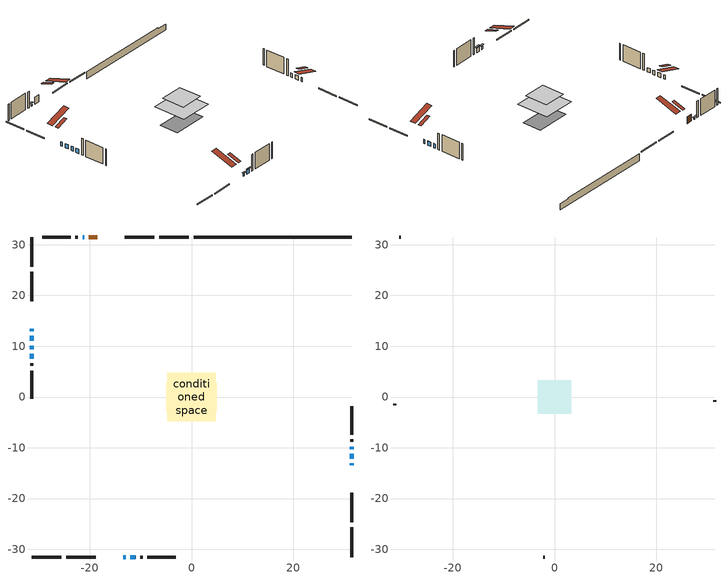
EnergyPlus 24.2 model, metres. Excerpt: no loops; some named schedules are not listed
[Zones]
conditioned space
 floor adiabatic (AdiabaticFloorConstruction): -4.77,-4.77 -4.77,4.77 4.77,4.77 4.77,-4.77 z3.2
 floor foundation (Slab1 construction): -4.97,-2.81 -4.97,2.81 4.97,2.81 4.97,-2.81 z-1.37
 wall outside (RimJoist1 construction): -0.5,31.52 -6.38,31.52 / -31.52,-31.52 -25.64,-31.52 / -31.52,31.52 -31.52,25.64 / 31.52,-31.52 31.52,-25.64 z0.76:1.06
 wall outside (RimJoist2 construction): -7.31,31.52 -13.14,31.52 / -24.71,-31.52 -18.88,-31.52 / -31.52,24.71 -31.52,18.88 / 31.52,-24.71 31.52,-18.88 z0.76:1.06
 wall outside (AdiabaticWallConstruction 1): -18.56,31.52 -20.24,31.52 z0.76:2.79
 wall outside (AdiabaticWallConstruction): 31.52,-13.46 31.52,-13.08 / -31.52,13.46 -31.52,12.95 / -31.52,12.02 -31.52,11.04 / -31.52,10.11 -31.52,9.42 / 31.52,-12.15 31.52,-11.2 / -31.52,8.5 -31.52,7.54 / 31.52,-10.27 31.52,-9.76 z0.76:1.98; -21.16,31.52 -21.47,31.52 z0.76:1.27; -13.46,-31.52 -12.95,-31.52 z0.76:1.62; -12.03,-31.52 -11.03,-31.52 z0.76:2.06
 wall outside (Wall1 construction): -22.4,31.52 -22.9,31.52 / -10.1,-31.52 -9.6,-31.52 / -31.52,6.61 -31.52,6.11 / 31.52,-8.83 31.52,-8.33 z0.76:5.64
 wall outside (Wall2 construction): -23.83,31.52 -29.4,31.52 / -8.67,-31.52 -3.11,-31.52 / -31.52,5.18 -31.52,-0.38 / 31.52,-7.4 31.52,-1.84 z0.76:5.64
 wall foundation (FoundationWall1 construction): 0.43,31.52,-1.37 0.43,31.52,0.76 28.41,31.52,0.76 28.41,31.52,0.36 31.52,31.52,0.36 31.52,31.52,-1.37
 window (WindowConstruction): 31.52,-13.46 31.52,-13.08 z0.76:1.98
 window (WindowConstruction 9): -31.52,13.46 -31.52,12.95 z0.76:1.98
 window (WindowConstruction 1): -21.17,31.52 -21.47,31.52 z0.76:1.27
 window (WindowConstruction 2): -13.46,-31.52 -12.95,-31.52 z0.76:1.62
 window (WindowConstruction 3): -31.52,12.02 -31.52,11.04 z0.76:1.98
 window (WindowConstruction 4): -31.52,10.11 -31.52,9.43 z0.76:1.98
 window (WindowConstruction 5): -12.02,-31.52 -11.03,-31.52 z0.76:2.06
 window (WindowConstruction 6): 31.52,-12.15 31.52,-11.2 z0.76:1.98
 window (WindowConstruction 7): -31.52,8.5 -31.52,7.54 z0.76:1.98
 window (WindowConstruction 8): 31.52,-10.27 31.52,-9.76 z0.76:1.98
 door (Door): -18.56,31.52 -20.24,31.52 z0.76:2.79
 ceiling adiabatic (AdiabaticFloorConstruction): 4.77,-4.77 4.77,4.77 -4.77,4.77 -4.77,-4.77 z3.2
 roof outside (Roof2 construction): -17.63,31.52,5.64 -17.63,28.06,6.79 -16.72,28.06,6.79 -16.72,31.52,5.64; -14.39,-31.52,5.64 -14.39,-28.06,6.79 -15.3,-28.06,6.79 -15.3,-31.52,5.64; -31.52,14.39,5.64 -28.06,14.39,6.79 -28.06,15.3,6.79 -31.52,15.3,5.64; 31.52,-14.39,5.64 28.06,-14.39,6.79 28.06,-15.3,6.79 31.52,-15.3,5.64
attic - vented
 floor to conditioned space (Floor1 construction Reversed): -3.35,-3.35 -3.35,3.35 3.35,3.35 3.35,-3.35 z5.64
 wall outside (Wall4 construction): -30.32,31.52 -30.59,31.52 / -2.18,-31.52 -1.91,-31.52 / -31.52,-1.31 -31.52,-1.58 / 31.52,-0.91 31.52,-0.64 z0.76:5.64
 roof outside (Roof1 construction): -15.79,31.52,5.64 -15.79,25.01,7.81 -14.07,25.01,7.81 -14.07,31.52,5.64; -16.23,-31.52,5.64 -16.23,-25.01,7.81 -17.95,-25.01,7.81 -17.95,-31.52,5.64; -31.52,16.23,5.64 -25.01,16.23,7.81 -25.01,17.95,7.81 -31.52,17.95,5.64; 31.52,-16.23,5.64 25.01,-16.23,7.81 25.01,-17.95,7.81 31.52,-17.95,5.64
shading: -21.85,31.52 -20.79,31.52 -20.79,31.93 -21.85,31.93 z1.65; -12.65,-31.52 -13.76,-31.52 -13.76,-31.93 -12.65,-31.93 z1.92; -10.74,-31.52 -12.32,-31.52 -12.32,-31.93 -10.74,-31.93 z2.35
[Building]
Building 1: Terrain=Suburbs
[Site:Location]
Toronto City Centre_ON: Latitude {deg}=43.63; Longitude {deg}=-79.39; Time Zone {hr}=-5; Elevation {m}=77; Keep Site Location Information=Yes
[Site:GroundTemperature:Shallow]
5.01852, 3.26908, 3.12898, 3.95918, 7.29196, 10.6092, 13.4851, 15.3069, 15.4617, 13.9799, 11.1774, 7.9619
[Site:WaterMainsTemperature]
Calculation Method=Schedule; Temperature Schedule=mains temperature schedule
[Material] Roughness=Rough; Thermal Absorptance=0.9
Name | Thickness {m} | Conductivity {W/m-K} | Density {kg/m3} | Specific Heat {J/kg-K} | Solar Absorptance | Visible Absorptance
asphalt or fiberglass shingles | 0.00635 | 0.162714 | 1121.4 | 1465.45 | 0.4 | 0.4
ceiling loosefill ins | 0.0846667 | 0.0480833 | 16.02 | 1046.75 | 0.7 | 0.7
ceiling stud and cavity | 0.1397 | 0.105783 | 65.682 | 1177.47 | 0.7 | 0.7
concrete 4.0 in. | 0.1016 | 1.803125 | 2242.8 | 837.4 | 0.7 | 0.7
concrete 8.0 in. | 0.2032 | 1.803125 | 2242.8 | 837.4 | 0.7 | 0.7
door material | 0.04445 | 0.20624 | 512.64 | 1214.23 | 0.7 | 0.7
floor covering | 0.0127 | 0.0433444 | 54.468 | 1339.84 | 0.6 | 0.6
floor rigid ins; wall rigid ins 1 | 0.512978 | 0.029427 | 32.04 | 1214.23 | 0.7 | 0.7
floor stud and cavity | 0.1397 | 1.75129 | 37.0049 | 1207.88 | 0.7 | 0.7
furniture material conditioned space 1 | 0.1524 | 0.115458 | 640.8 | 1214.23 | 0.6 | 0.6
gypsum board | 0.0127 | 0.160291 | 801 | 837.4 | 0.6 | 0.6
osb sheathing 0.5 in. | 0.0127 | 0.115458 | 512.64 | 1214.23 | 0.7 | 0.7
osb sheathing 0.75 in. | 0.01905 | 0.115458 | 512.64 | 1214.23 | 0.7 | 0.7
rim joist stud and cavity | 0.0508 | 0.177588 | 50.32683 | 1063.81 | 0.6 | 0.6
rim joist stud and cavity 1 | 0.0508 | 0.126838 | 50.32683 | 1063.81 | 0.6 | 0.6
roof stud and cavity | 0.2032 | 0.122274 | 78.34581 | 1123.46 | 0.7 | 0.7
wall rigid ins | 0.051816 | 0.029427 | 32.04 | 1214.23 | 0.7 | 0.7
wall stud and cavity | 0.1397 | 0.255113 | 139.0536 | 1170.24 | 0.7 | 0.7
wall stud and cavity 1 | 0.1397 | 0.702165 | 139.0536 | 1170.24 | 0.7 | 0.7
wall stud and cavity 2 | 0.0889 | 6.9971 | 50.32683 | 1063.81 | 0.6 | 0.6
wall stud and cavity 3 | 0.0889 | 0.380278 | 52.3479 | 1209.89 | 0.7 | 0.7
wall stud and cavity 4 | 0.0889 | 0.391764 | 83.0341 | 1211.67 | 0.7 | 0.7
wood siding | 0.0254 | 0.102417 | 544.68 | 1172.36 | 0.4 | 0.4
wood siding 1 | 0.00254 | 0.102417 | 544.68 | 1172.36 | 0.4 | 0.4
wood siding 2; wood siding 3; wood siding 4 | 0.0254 | 0.102417 | 544.68 | 1172.36 | 0.7 | 0.7
[WindowMaterial:SimpleGlazingSystem]
Name | U-Factor {W/m2-K} | Solar Heat Gain Coefficient
WindowMaterial | 2.58292 | 0.56
WindowMaterial 1 | 2.779381 | 0.45
WindowMaterial 2 | 2.60393 | 0.55
WindowMaterial 3 | 2.46312 | 0.61
WindowMaterial 4 | 2.50286 | 0.59
WindowMaterial 5 | 2.4563 | 0.62
WindowMaterial 6 | 2.46766 | 0.61
WindowMaterial 7 | 2.98322 | 0.61
[Construction]
AdiabaticFloorConstruction: floor stud and cavity, floor rigid ins, osb sheathing 0.75 in., floor covering
AdiabaticWallConstruction: wood siding 3, wall rigid ins 1, wall stud and cavity 3, gypsum board
AdiabaticWallConstruction 1: wood siding 4, wall rigid ins 1, wall stud and cavity 3, gypsum board
Door: door material
Floor1 construction Reversed: gypsum board, ceiling stud and cavity, ceiling loosefill ins
FoundationWall1 construction: concrete 8.0 in.
furniture construction conditioned space 1: furniture material conditioned space 1
PartitionWallConstruction: gypsum board, wall stud and cavity 4, gypsum board
RimJoist1 construction: wood siding 2, rim joist stud and cavity
RimJoist2 construction: wood siding 2, rim joist stud and cavity 1
Roof1 construction: asphalt or fiberglass shingles
Roof2 construction: asphalt or fiberglass shingles, osb sheathing 0.75 in., roof stud and cavity, gypsum board
Slab1 construction: concrete 4.0 in.
Wall1 construction: wood siding, wall rigid ins, osb sheathing 0.5 in., wall stud and cavity, gypsum board
Wall2 construction: wood siding, osb sheathing 0.5 in., wall stud and cavity 1, gypsum board
Wall4 construction: wood siding 1, wall stud and cavity 2
WindowConstruction: WindowMaterial
WindowConstruction 1: WindowMaterial 1
WindowConstruction 2: WindowMaterial 2
WindowConstruction 3: WindowMaterial 3
WindowConstruction 4: WindowMaterial 4
WindowConstruction 5: WindowMaterial 5
WindowConstruction 6; WindowConstruction 7: WindowMaterial 6
WindowConstruction 8; WindowConstruction 9: WindowMaterial 7
[Zone] Multiplier=1; Part of Total Floor Area=Yes
Name | Volume {m3}
attic - vented | 15.7828
conditioned space | 357.9
[Space]
Name | Zone | Volume {m3}
attic - vented 1 | attic - vented | 15.7828
conditioned space 1 | conditioned space | 357.9
[ZoneInfiltration:EffectiveLeakageArea]
infil attic - vented 1: Zone or Space=attic - vented 1; Schedule=Always On Discrete; Effective Air Leakage Area {cm2}=1884.63; Stack Coefficient=0.00049017; Wind Coefficient=1.49587e-05
[ZoneMixing]
whole house fan mix: Zone or Space=attic - vented; Schedule=Always On Continuous; Design Flow Rate Calculation Method=Flow/Zone; Design Flow Rate {m3/s}=0; Source Zone or Space=conditioned space
[SurfaceProperty:ExposedFoundationPerimeter]
Slab1: Exposed Perimeter Calculation Method=TotalExposedPerimeter; Total Exposed Perimeter {m}=31.091
[InternalMass] Zone or ZoneList=conditioned space; Space or SpaceList=conditioned space 1
Name | Construction | Surface Area {m2}
furniture mass conditioned space 1 | furniture construction conditioned space 1 | 58.6962
partition wall mass | PartitionWallConstruction | 146.74
[Lights]
interior lighting: Zone or ZoneList or Space or SpaceList=conditioned space 1; Schedule=interior lighting schedule; Design Level Calculation Method=LightingLevel; Lighting Level {W}=343.2; Return Air Fraction=0; Fraction Radiant=0.6; Fraction Visible=0.2; Fraction Replaceable=1
[People]
occupants: Zone or ZoneList or Space or SpaceList=conditioned space 1; Number of People Schedule=occupants schedule; Number of People Calculation Method=People; Number of People=3; Fraction Radiant=0.314171; Sensible Heat Fraction=0.56303; Activity Level Schedule=occupants activity schedule; Carbon Dioxide Generation Rate {m3/s-W}=0; Enable ASHRAE 55 Comfort Warnings=No; Mean Radiant Temperature Calculation Type=EnclosureAveraged
[ElectricEquipment] Zone or ZoneList or Space or SpaceList=conditioned space 1; Design Level Calculation Method=EquipmentLevel
Name | Schedule | Design Level {W} | Fraction Latent | Fraction Radiant | Fraction Lost
clothes dryer | clothes dryer schedule | 140.772 | 0.015 | 0.081 | 0.85
clothes washer | clothes washer schedule | 32.1985 | 0.03 | 0.162 | 0.7
cooking range | cooking range schedule | 215.147 | 0.08 | 0.432 | 0.2
dishwasher | dishwasher schedule | 66.8632 | 0.3 | 0.18 | 0.4
fridge | fridge schedule | 72.9452 | 0 | 0.6 | 0
mech vent bath fan 0 | mech vent bath fan 0 schedule | 50.2 | 0 | 0 | 1
mech vent house fan | mech vent house fan schedule | 0 | 0 | 0 | 1
mech vent house fan cfis | mech vent house fan cfis schedule | 0 | 0 | 0 | 0
mech vent range fan 0 | mech vent range fan 0 schedule | 57 | 0 | 0 | 1
misc plug loads | misc plug loads schedule | 494.7 | 0.045 | 0.513 | 0.1
whole house fan | Always On Discrete | 0 | 0 | 0 | 1
[OtherEquipment] Zone or ZoneList or Space or SpaceList=conditioned space 1; Design Level Calculation Method=EquipmentLevel
Name | Fuel Type | Schedule | Design Level {W} | Fraction Latent | Fraction Radiant | Fraction Lost
clothes dryer 1 | Electricity | clothes dryer schedule | 0 | 0.015 | 0.081 | 0.85
cooking range 1 | Electricity | cooking range schedule | 0 | 0.08 | 0.432 | 0.2
general water use latent | None | general water use schedule | 62.594 | 1 | 0 | 0
general water use sensible | None | general water use schedule | -61.6891 | 0 | 0.6 | 0
mech vent house fan latent load | None | Always On Discrete | 0 | 1 | 0 | 0
mech vent house fan sensible load | None | Always On Discrete | 0 | 0 | 0 | 0
water heater energy adjustment1 | NaturalGas | Always On Discrete | 0.01 | 0 | 0 | 1
[ZoneInfiltration:DesignFlowRate] Zone or ZoneList or Space or SpaceList=conditioned space 1; Schedule=Always On Discrete; Design Flow Rate Calculation Method=Flow/Zone; Design Flow Rate {m3/s}=0
infil flow; natural vent flow; whole house fan flow
[AvailabilityManager:Scheduled]
central ac airloop Availability Manager: Schedule=Always On Discrete
[Foundation:Kiva]
Foundation Kiva 1: Initial Indoor Air Temperature {C}=18; Wall Height Above Grade {m}=0.759988; Wall Depth Below Slab {m}=0.2032
[Foundation:Kiva:Settings]
Soil Conductivity {W/m-K}=0.849921; Soil Density {kg/m3}=1842.3; Soil Specific Heat {J/kg-K}=418.7; Ground Solar Absorptivity=0.9; Ground Thermal Absorptivity=0.9; Ground Surface Roughness {m}=0.03; Far-Field Width {m}=40; Deep-Ground Boundary Condition=ZeroFlux; Deep-Ground Depth {m}=40; Minimum Cell Dimension {m}=0.2; Maximum Cell Growth Coefficient=3; Simulation Timestep=Timestep
[Exterior:Lights]
exterior lighting: Schedule=exterior lighting schedule; Design Level {W}=75.6
[EnergyManagementSystem:GlobalVariable]
central_ac_airloop_Fan_RTF
infil_program_Qfan
infil_program_Qinf
natural_vent_program_Qnv
natural_vent_program_Qwhf
[EnergyManagementSystem:Sensor]
Name | Output:Variable or Output:Meter Index Key | Output:Variable or Output:Meter
airflow_gain | infil flow | Infiltration Sensible Heat Gain Energy
airflow_gain_1 | natural vent flow | Infiltration Sensible Heat Gain Energy
airflow_gain_2 | whole house fan flow | Infiltration Sensible Heat Gain Energy
airflow_loss | infil flow | Infiltration Sensible Heat Loss Energy
airflow_loss_1 | natural vent flow | Infiltration Sensible Heat Loss Energy
airflow_loss_2 | whole house fan flow | Infiltration Sensible Heat Loss Energy
clg_load_cond |  | Cooling:EnergyTransfer:Zone:CONDITIONED SPACE
clg_sp_s; clg_sp_s_1 | cooling setpoint | Schedule Value
clothes_dryer_exhaust_0_sch_s | clothes dryer exhaust 0 schedule | Schedule Value
cool_season | cooling season schedule | Schedule Value
htg_load_cond |  | Heating:EnergyTransfer:Zone:CONDITIONED SPACE
htg_sp_s; htg_sp_s_1 | heating setpoint | Schedule Value
ig_ee_conv | clothes dryer | Electric Equipment Convective Heating Energy
ig_ee_conv_2 | cooking range | Electric Equipment Convective Heating Energy
ig_ee_conv_4 | fridge | Electric Equipment Convective Heating Energy
ig_ee_conv_5 | misc plug loads | Electric Equipment Convective Heating Energy
ig_ee_conv_6 | whole house fan | Electric Equipment Convective Heating Energy
ig_ee_rad | clothes dryer | Electric Equipment Radiant Heating Energy
ig_ee_rad_2 | cooking range | Electric Equipment Radiant Heating Energy
ig_ee_rad_4 | fridge | Electric Equipment Radiant Heating Energy
ig_ee_rad_5 | misc plug loads | Electric Equipment Radiant Heating Energy
ig_ee_rad_6 | whole house fan | Electric Equipment Radiant Heating Energy
ig_lgt_conv | interior lighting | Lights Convective Heating Energy
ig_lgt_rad | interior lighting | Lights Radiant Heating Energy
ig_lgt_vis | interior lighting | Lights Visible Radiation Heating Energy
ig_oe_conv | clothes dryer 1 | Other Equipment Convective Heating Energy
ig_oe_conv_1 | cooking range 1 | Other Equipment Convective Heating Energy
ig_oe_conv_2 | general water use latent | Other Equipment Convective Heating Energy
ig_oe_conv_3 | general water use sensible | Other Equipment Convective Heating Energy
ig_oe_conv_4 | water heater energy adjustment1 | Other Equipment Convective Heating Energy
ig_oe_rad | clothes dryer 1 | Other Equipment Radiant Heating Energy
ig_oe_rad_1 | cooking range 1 | Other Equipment Radiant Heating Energy
ig_oe_rad_2 | general water use latent | Other Equipment Radiant Heating Energy
ig_oe_rad_3 | general water use sensible | Other Equipment Radiant Heating Energy
ig_oe_rad_4 | water heater energy adjustment1 | Other Equipment Radiant Heating Energy
ig_ppl_conv | occupants | People Convective Heating Energy
ig_ppl_rad | occupants | People Radiant Heating Energy
im_conv | furniture mass conditioned space 1 | Surface Inside Face Convection Heat Gain Energy
im_conv_1 | partition wall mass | Surface Inside Face Convection Heat Gain Energy
im_ig | furniture mass conditioned space 1 | Surface Inside Face Internal Gains Radiation Heat Gain Energy
im_ig_1 | partition wall mass | Surface Inside Face Internal Gains Radiation Heat Gain Energy
im_lgt | furniture mass conditioned space 1 | Surface Inside Face Lights Radiation Heat Gain Energy
im_lgt_1 | partition wall mass | Surface Inside Face Lights Radiation Heat Gain Energy
im_sol | furniture mass conditioned space 1 | Surface Inside Face Solar Radiation Heat Gain Energy
im_sol_1 | partition wall mass | Surface Inside Face Solar Radiation Heat Gain Energy
im_surf | furniture mass conditioned space 1 | Surface Inside Face Net Surface Thermal Radiation Heat Gain Energy
im_surf_1 | partition wall mass | Surface Inside Face Net Surface Thermal Radiation Heat Gain Energy
mech_vent_bath_fan_0_sch_s | mech vent bath fan 0 schedule | Schedule Value
mech_vent_range_fan_0_sch_s | mech vent range fan 0 schedule | Schedule Value
mv_conv | mech vent bath fan 0 | Electric Equipment Convective Heating Energy
mv_conv_1 | mech vent house fan | Electric Equipment Convective Heating Energy
mv_conv_2 | mech vent house fan cfis | Electric Equipment Convective Heating Energy
mv_conv_3 | mech vent range fan 0 | Electric Equipment Convective Heating Energy
mv_conv_4 | mech vent house fan latent load | Other Equipment Convective Heating Energy
mv_conv_5 | mech vent house fan sensible load | Other Equipment Convective Heating Energy
mv_rad | mech vent bath fan 0 | Electric Equipment Radiant Heating Energy
mv_rad_1 | mech vent house fan | Electric Equipment Radiant Heating Energy
mv_rad_2 | mech vent house fan cfis | Electric Equipment Radiant Heating Energy
mv_rad_3 | mech vent range fan 0 | Electric Equipment Radiant Heating Energy
mv_rad_4 | mech vent house fan latent load | Other Equipment Radiant Heating Energy
mv_rad_5 | mech vent house fan sensible load | Other Equipment Radiant Heating Energy
natural_vent_s | natural vent schedule | Schedule Value
out_pb_s |  | Site Outdoor Air Barometric Pressure
out_wt_s |  | Site Outdoor Air Humidity Ratio
site_vw_s |  | Site Wind Speed
ss_back_out | Window1 | Surface Window Shortwave from Zone Back Out Window Heat Transfer Rate
ss_back_out_1 | Window10 | Surface Window Shortwave from Zone Back Out Window Heat Transfer Rate
ss_back_out_2 | Window2 | Surface Window Shortwave from Zone Back Out Window Heat Transfer Rate
ss_back_out_3 | Window3 | Surface Window Shortwave from Zone Back Out Window Heat Transfer Rate
ss_back_out_4 | Window4 | Surface Window Shortwave from Zone Back Out Window Heat Transfer Rate
ss_back_out_5 | Window5 | Surface Window Shortwave from Zone Back Out Window Heat Transfer Rate
ss_back_out_6 | Window6 | Surface Window Shortwave from Zone Back Out Window Heat Transfer Rate
ss_back_out_7 | Window7 | Surface Window Shortwave from Zone Back Out Window Heat Transfer Rate
ss_back_out_8 | Window8 | Surface Window Shortwave from Zone Back Out Window Heat Transfer Rate
ss_back_out_9 | Window9 | Surface Window Shortwave from Zone Back Out Window Heat Transfer Rate
ss_conv | Door1 | Surface Inside Face Convection Heat Gain Energy
ss_conv_1 | Window1 | Surface Inside Face Convection Heat Gain Energy
ss_conv_10 | Window9 | Surface Inside Face Convection Heat Gain Energy
ss_conv_2 | Window10 | Surface Inside Face Convection Heat Gain Energy
ss_conv_3 | Window2 | Surface Inside Face Convection Heat Gain Energy
ss_conv_4 | Window3 | Surface Inside Face Convection Heat Gain Energy
ss_conv_5 | Window4 | Surface Inside Face Convection Heat Gain Energy
ss_conv_6 | Window5 | Surface Inside Face Convection Heat Gain Energy
ss_conv_7 | Window6 | Surface Inside Face Convection Heat Gain Energy
ss_conv_8 | Window7 | Surface Inside Face Convection Heat Gain Energy
ss_conv_9 | Window8 | Surface Inside Face Convection Heat Gain Energy
ss_ig | Door1 | Surface Inside Face Internal Gains Radiation Heat Gain Energy
ss_ig_1 | Window1 | Surface Inside Face Internal Gains Radiation Heat Gain Energy
ss_ig_10 | Window9 | Surface Inside Face Internal Gains Radiation Heat Gain Energy
ss_ig_2 | Window10 | Surface Inside Face Internal Gains Radiation Heat Gain Energy
ss_ig_3 | Window2 | Surface Inside Face Internal Gains Radiation Heat Gain Energy
ss_ig_4 | Window3 | Surface Inside Face Internal Gains Radiation Heat Gain Energy
ss_ig_5 | Window4 | Surface Inside Face Internal Gains Radiation Heat Gain Energy
ss_ig_6 | Window5 | Surface Inside Face Internal Gains Radiation Heat Gain Energy
ss_ig_7 | Window6 | Surface Inside Face Internal Gains Radiation Heat Gain Energy
ss_ig_8 | Window7 | Surface Inside Face Internal Gains Radiation Heat Gain Energy
ss_ig_9 | Window8 | Surface Inside Face Internal Gains Radiation Heat Gain Energy
ss_lgt | Door1 | Surface Inside Face Lights Radiation Heat Gain Energy
ss_sol | Door1 | Surface Inside Face Solar Radiation Heat Gain Energy
ss_surf | Door1 | Surface Inside Face Net Surface Thermal Radiation Heat Gain Energy
ss_surf_1 | Window1 | Surface Inside Face Net Surface Thermal Radiation Heat Gain Energy
ss_surf_10 | Window9 | Surface Inside Face Net Surface Thermal Radiation Heat Gain Energy
ss_surf_2 | Window10 | Surface Inside Face Net Surface Thermal Radiation Heat Gain Energy
ss_surf_3 | Window2 | Surface Inside Face Net Surface Thermal Radiation Heat Gain Energy
ss_surf_4 | Window3 | Surface Inside Face Net Surface Thermal Radiation Heat Gain Energy
ss_surf_5 | Window4 | Surface Inside Face Net Surface Thermal Radiation Heat Gain Energy
ss_surf_6 | Window5 | Surface Inside Face Net Surface Thermal Radiation Heat Gain Energy
ss_surf_7 | Window6 | Surface Inside Face Net Surface Thermal Radiation Heat Gain Energy
ss_surf_8 | Window7 | Surface Inside Face Net Surface Thermal Radiation Heat Gain Energy
ss_surf_9 | Window8 | Surface Inside Face Net Surface Thermal Radiation Heat Gain Energy
ss_trans_in | Window1 | Surface Window Transmitted Solar Radiation Rate
ss_trans_in_1 | Window10 | Surface Window Transmitted Solar Radiation Rate
ss_trans_in_2 | Window2 | Surface Window Transmitted Solar Radiation Rate
ss_trans_in_3 | Window3 | Surface Window Transmitted Solar Radiation Rate
ss_trans_in_4 | Window4 | Surface Window Transmitted Solar Radiation Rate
ss_trans_in_5 | Window5 | Surface Window Transmitted Solar Radiation Rate
ss_trans_in_6 | Window6 | Surface Window Transmitted Solar Radiation Rate
ss_trans_in_7 | Window7 | Surface Window Transmitted Solar Radiation Rate
ss_trans_in_8 | Window8 | Surface Window Transmitted Solar Radiation Rate
ss_trans_in_9 | Window9 | Surface Window Transmitted Solar Radiation Rate
ss_trans_out | Window1 | Surface Inside Face Initial Transmitted Diffuse Transmitted Out Window Solar Radiation Rate
ss_trans_out_1 | Window10 | Surface Inside Face Initial Transmitted Diffuse Transmitted Out Window Solar Radiation Rate
ss_trans_out_2 | Window2 | Surface Inside Face Initial Transmitted Diffuse Transmitted Out Window Solar Radiation Rate
ss_trans_out_3 | Window3 | Surface Inside Face Initial Transmitted Diffuse Transmitted Out Window Solar Radiation Rate
ss_trans_out_4 | Window4 | Surface Inside Face Initial Transmitted Diffuse Transmitted Out Window Solar Radiation Rate
ss_trans_out_5 | Window5 | Surface Inside Face Initial Transmitted Diffuse Transmitted Out Window Solar Radiation Rate
ss_trans_out_6 | Window6 | Surface Inside Face Initial Transmitted Diffuse Transmitted Out Window Solar Radiation Rate
ss_trans_out_7 | Window7 | Surface Inside Face Initial Transmitted Diffuse Transmitted Out Window Solar Radiation Rate
ss_trans_out_8 | Window8 | Surface Inside Face Initial Transmitted Diffuse Transmitted Out Window Solar Radiation Rate
ss_trans_out_9 | Window9 | Surface Inside Face Initial Transmitted Diffuse Transmitted Out Window Solar Radiation Rate
s_conv | Floor1 | Surface Inside Face Convection Heat Gain Energy
s_conv_1 | FoundationWall1 | Surface Inside Face Convection Heat Gain Energy
s_conv_10 | RimJoist2:270 | Surface Inside Face Convection Heat Gain Energy
s_conv_11 | RimJoist2:90 | Surface Inside Face Convection Heat Gain Energy
s_conv_12 | Roof2:0 | Surface Inside Face Convection Heat Gain Energy
s_conv_13 | Roof2:180 | Surface Inside Face Convection Heat Gain Energy
s_conv_14 | Roof2:270 | Surface Inside Face Convection Heat Gain Energy
s_conv_15 | Roof2:90 | Surface Inside Face Convection Heat Gain Energy
s_conv_16 | Slab1 | Surface Inside Face Convection Heat Gain Energy
s_conv_17 | Wall1:0 | Surface Inside Face Convection Heat Gain Energy
s_conv_18 | Wall1:180 | Surface Inside Face Convection Heat Gain Energy
s_conv_19 | Wall1:270 | Surface Inside Face Convection Heat Gain Energy
s_conv_2 | inferred conditioned ceiling | Surface Inside Face Convection Heat Gain Energy
s_conv_20 | Wall1:90 | Surface Inside Face Convection Heat Gain Energy
s_conv_21 | Wall2:0 | Surface Inside Face Convection Heat Gain Energy
s_conv_22 | Wall2:180 | Surface Inside Face Convection Heat Gain Energy
s_conv_23 | Wall2:270 | Surface Inside Face Convection Heat Gain Energy
s_conv_24 | Wall2:90 | Surface Inside Face Convection Heat Gain Energy
s_conv_3 | inferred conditioned floor | Surface Inside Face Convection Heat Gain Energy
s_conv_4 | RimJoist1:0 | Surface Inside Face Convection Heat Gain Energy
s_conv_5 | RimJoist1:180 | Surface Inside Face Convection Heat Gain Energy
s_conv_6 | RimJoist1:270 | Surface Inside Face Convection Heat Gain Energy
s_conv_7 | RimJoist1:90 | Surface Inside Face Convection Heat Gain Energy
s_conv_8 | RimJoist2:0 | Surface Inside Face Convection Heat Gain Energy
s_conv_9 | RimJoist2:180 | Surface Inside Face Convection Heat Gain Energy
s_ig | Floor1 | Surface Inside Face Internal Gains Radiation Heat Gain Energy
s_ig_1 | FoundationWall1 | Surface Inside Face Internal Gains Radiation Heat Gain Energy
s_ig_10 | RimJoist2:270 | Surface Inside Face Internal Gains Radiation Heat Gain Energy
s_ig_11 | RimJoist2:90 | Surface Inside Face Internal Gains Radiation Heat Gain Energy
s_ig_12 | Roof2:0 | Surface Inside Face Internal Gains Radiation Heat Gain Energy
s_ig_13 | Roof2:180 | Surface Inside Face Internal Gains Radiation Heat Gain Energy
